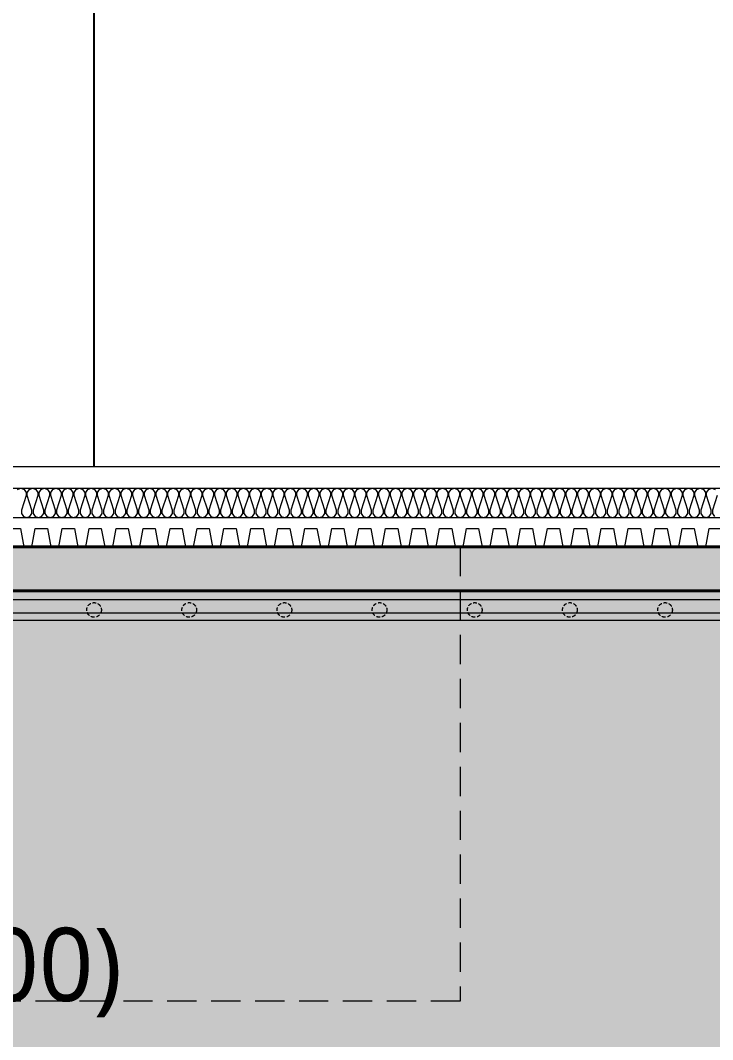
# Model space of a CAD drawing. Header units: millimetres. Extents: x 0 to 420000, y 0 to 297000.
# Drawn here: x 255009 to 259738, y 154587 to 161544 of the extents above; entities that cross this region are included whole.
import ezdxf
from ezdxf.enums import TextEntityAlignment as Align

# ---------------------------------------------------------------- set-up
doc = ezdxf.new("R2010")
doc.units = ezdxf.units.MM
doc.linetypes.add('CEN', pattern=[62, 60, -1, 0, -1])
doc.linetypes.add('HIDDEN', pattern=[0.375, 0.25, -0.125])
for name, color, linetype, lineweight in [('A-AXIS-LINE', 1, 'CEN', 15), ('A-CONC-LIN1', 2, 'Continuous', 40), ('A-ELEV-LIN2', 7, 'Continuous', 25), ('A-SECT-LIN3', 255, 'Continuous', 18), ('A-XXXX-DRBD', 9, 'Continuous', 20), ('A-XXXX-FIN2', 6, 'Continuous', 20), ('A-XXXX-HATC', 8, 'Continuous', 18), ('A-XXXX-HID', 8, 'HIDDEN', 18), ('A-XXXX-INSL2', 8, 'Continuous', 18)]:
    doc.layers.add(name, color=color, linetype=linetype, lineweight=lineweight)
doc.layers.add('A-CONC-SOLD', color=253, linetype='CEN')
doc.layers.add('A-XXXX-SOLD', color=252, linetype='Continuous')
doc.layers.add('A-XXXX-NPLT', color=144, linetype='Continuous', lineweight=15, plot=False)
doc.styles.add('맑은고딕', font='')
doc.styles.get('맑은고딕').set_extended_font_data('Malgun Gothic')
pattern_1 = [(0, (40, -50), (200, 200), [60, -140]), (0, (160, -30), (200, 200), [50, -150]), (0, (150, -20), (200, 200), [40, -160]), (0, (90, 30), (200, 200), [30, -30, 40, -100]), (0, (90, 40), (200, 200), [40, -10, 50, -100]), (0, (0, 80), (200, 200), [50, -150]), (0, (190, 90), (200, 200), [50, -150]), (90, (0, -10), (-200, 200), [30, -170]), (90, (30, 140), (-200, 200), [20, -180]), (90, (40, -50), (-200, 200), [30, -170]), (90, (60, 130), (-200, 200), [10, -190]), (90, (70, 50), (-200, 200), [30, -170]), (90, (90, -20), (-200, 200), [50, -150]), (90, (110, 120), (-200, 200), [30, -170]), (90, (130, 40), (-200, 200), [40, -160]), (90, (140, 40), (-200, 200), [40, -160]), (90, (160, -50), (-200, 200), [20, -180]), (90, (190, -20), (-200, 200), [50, -150]), (45, (20, -30), (0, 200), [84.8528, -197.98991]), (45, (40, -20), (0, 200), [42.4264, -240.41631]), (45, (130, 90), (0, 200), [56.56854, -226.27417]), (45, (130, 100), (0, 200), [42.4264, -240.41631]), (135, (60, 80), (-200, 2e-14), [14.1422, -268.70051]), (135, (20, -30), (-200, 2e-14), [28.2842, -254.55851]), (135, (80, 30), (-200, 2e-14), [28.2842, -254.55851]), (135, (130, 80), (-200, 2e-14), [28.2842, -254.55851]), (135, (190, 120), (-200, 2e-14), [42.4264, -240.41631]), (135, (190, 110), (-200, 2e-14), [28.2842, -254.55851]), (135, (180, 130), (-200, 2e-14), [28.2842, -254.55851]), (135, (120, -50), (-200, 2e-14), [42.4264, -240.41631]), (26.56505, (180, 70), (200, 8e-08), [22.36, -424.8536]), (26.56505, (130, 20), (200, 8e-08), [22.36, -424.8536]), (26.56505, (60, 80), (200, 8e-08), [44.72, -402.4936]), (26.56505, (70, 130), (200, 8e-08), [44.72, -402.4936]), (26.56505, (70, 80), (200, 8e-08), [44.72, -402.4936]), (26.56505, (190, 120), (200, 8e-08), [44.72, -402.4936]), (26.56505, (0, 20), (200, 8e-08), [67.082, -380.1316]), (26.56505, (0, 30), (200, 8e-08), [67.082, -380.1316]), (26.56505, (0, 110), (200, 8e-08), [67.082, -380.1316]), (63.43495, (100, 100), (1e-08, 200), [22.36, -424.8536]), (63.43495, (190, 90), (1e-08, 200), [22.36, -268.333595, 44.72, -111.8]), (63.43495, (170, 70), (1e-08, 200), [44.72, -402.4936]), (63.43495, (50, 90), (1e-08, 200), [44.72, -402.4936]), (63.43495, (40, 90), (1e-08, 200), [44.72, -402.4936]), (63.43495, (110, 110), (1e-08, 200), [67.082, -380.1316]), (116.56505, (60, 60), (-8e-08, 200), [22.36, -424.8536]), (116.56505, (190, 40), (-8e-08, 200), [22.36, -424.8536]), (116.56505, (150, -20), (-8e-08, 200), [44.72, -402.4936]), (116.56505, (140, -10), (-8e-08, 200), [44.72, -402.4936]), (116.56505, (160, 130), (-8e-08, 200), [44.72, -402.4936]), (116.56505, (0, 30), (-8e-08, 200), [44.72, -402.4936]), (116.56505, (100, -50), (-8e-08, 200), [67.082, -380.1316]), (153.43495, (170, 70), (-200, 1e-08), [44.72, -402.4936]), (153.43495, (180, 60), (-200, 1e-08), [44.72, -402.4936]), (153.43495, (30, -40), (-200, 1e-08), [22.36, -424.8536]), (153.43495, (90, 40), (-200, 1e-08), [22.36, -424.8536]), (153.43495, (130, 100), (-200, 1e-08), [22.36, -424.8536])]

# ---------------------------------------------------------------- blocks, each defined once
blk = doc.blocks.new('axis(220316)')
at = {"layer": 'A-AXIS-LINE', "ltscale": 1000}
for p, q in [((4631788.1, -441118.7), (4955413.1, -441118.7)), ((4631788.1, -442118.7), (4955413.1, -442118.7))]:
    blk.add_line(p, q, dxfattribs=at)
blk = doc.blocks.new('횡지하층')
at = {"layer": 'A-CONC-SOLD'}
h = blk.add_hatch(color=256, dxfattribs=at)
h.dxf.hatch_style = 1
h.paths.add_polyline_path([(4890650.6, -238161.1), (4890250.6, -238161.1), (4890250.6, -237111.1), (4890100.6, -237111.1), (4890100.6, -237361.1), (4889650.6, -237361.1), (4889650.6, -238361.1), (4889600.6, -238361.1), (4889600.6, -239061.1), (4889950.6, -239061.1), (4889950.6, -247661.1), (4889200.6, -247661.1), (4889200.6, -247111.1), (4889000.6, -247111.1), (4889000.6, -247661.1), (4758200.6, -247661.1), (4758200.6, -247111.1), (4758000.6, -247111.1), (4758000.6, -247661.1), (4757250.6, -247661.1), (4757250.6, -239061.1), (4757600.6, -239061.1), (4757600.6, -238361.1), (4757550.6, -238361.1), (4757550.6, -237361.1), (4757100.6, -237361.1), (4757100.6, -237111.1), (4756950.6, -237111.1), (4756950.6, -238161.1), (4756550.6, -238161.1), (4756550.6, -247961.1), (4890650.6, -247961.1)])
at = {"layer": 'A-CONC-LIN1'}
blk.add_lwpolyline([(4758200.6, -247661.1), (4889000.6, -247661.1), (4889000.6, -247111.1), (4889200.6, -247111.1), (4889200.6, -247661.1), (4889950.6, -247661.1), (4889950.6, -239061.1), (4889600.6, -239061.1), (4889600.6, -238361.1), (4889650.6, -238361.1), (4889650.6, -237361.1), (4890100.6, -237361.1), (4890100.6, -237111.1), (4890250.6, -237111.1), (4890250.6, -238161.1), (4890650.6, -238161.1), (4890650.6, -247961.1), (4756550.6, -247961.1)], dxfattribs=at)
at = {"layer": 'A-ELEV-LIN2'}
blk.add_line((4857100.6, -247111.1), (4857100.6, -238861.1), dxfattribs=at)
at = {"layer": 'A-XXXX-DRBD'}
blk.add_lwpolyline([(4856515.1, -247536.1), (4856597.9, -247536.1), (4856621.2, -247661.1), (4856675.8, -247661.1), (4856699.1, -247536.1), (4856782, -247536.1), (4856805.3, -247661.1), (4856859.9, -247661.1), (4856883.2, -247536.1), (4856966.1, -247536.1), (4856989.4, -247661.1), (4857044, -247661.1), (4857067.3, -247536.1), (4857150.1, -247536.1), (4857173.5, -247661.1), (4857228.1, -247661.1), (4857251.4, -247536.1), (4857334.2, -247536.1), (4857357.6, -247661.1), (4857412.2, -247661.1), (4857435.5, -247536.1), (4857518.3, -247536.1), (4857541.6, -247661.1), (4857596.3, -247661.1), (4857619.6, -247536.1), (4857702.4, -247536.1), (4857725.7, -247661.1), (4857780.4, -247661.1), (4857803.7, -247536.1), (4857886.5, -247536.1), (4857909.8, -247661.1), (4857964.5, -247661.1), (4857987.8, -247536.1), (4858070.6, -247536.1), (4858093.9, -247661.1), (4858148.5, -247661.1), (4858171.9, -247536.1), (4858254.7, -247536.1), (4858278, -247661.1), (4858332.6, -247661.1), (4858355.9, -247536.1), (4858438.8, -247536.1), (4858462.1, -247661.1), (4858516.7, -247661.1), (4858540, -247536.1), (4858622.9, -247536.1), (4858646.2, -247661.1), (4858700.8, -247661.1), (4858724.1, -247536.1), (4858807, -247536.1), (4858830.3, -247661.1), (4858884.9, -247661.1), (4858908.2, -247536.1), (4858991, -247536.1), (4859014.4, -247661.1), (4859069, -247661.1), (4859092.3, -247536.1), (4859175.1, -247536.1), (4859198.4, -247661.1), (4859253.1, -247661.1), (4859276.4, -247536.1), (4859359.2, -247536.1), (4859382.5, -247661.1), (4859437.2, -247661.1), (4859460.5, -247536.1), (4859543.3, -247536.1), (4859566.6, -247661.1), (4859621.3, -247661.1), (4859644.6, -247536.1), (4859727.4, -247536.1), (4859750.7, -247661.1), (4859805.4, -247661.1), (4859828.7, -247536.1), (4859911.5, -247536.1), (4859934.8, -247661.1), (4859989.4, -247661.1), (4860012.8, -247536.1), (4860095.6, -247536.1), (4860118.9, -247661.1), (4860173.5, -247661.1), (4860196.8, -247536.1), (4860279.7, -247536.1), (4860303, -247661.1), (4860357.6, -247661.1), (4860380.9, -247536.1), (4860463.8, -247536.1), (4860487.1, -247661.1), (4860541.7, -247661.1), (4860565, -247536.1), (4860647.8, -247536.1), (4860671.2, -247661.1), (4860725.8, -247661.1), (4860749.1, -247536.1), (4860831.9, -247536.1), (4860855.2, -247661.1), (4860909.9, -247661.1), (4860933.2, -247536.1), (4861016, -247536.1), (4861039.3, -247661.1), (4861094, -247661.1), (4861117.3, -247536.1), (4861200.1, -247536.1), (4861223.4, -247661.1), (4861278.1, -247661.1), (4861301.4, -247536.1), (4861384.2, -247536.1)], dxfattribs=at)
at = {"layer": 'A-XXXX-FIN2'}
blk.add_line((4758350.6, -247111.1), (4888850.6, -247111.1), dxfattribs=at)
at = {"layer": 'A-XXXX-INSL2'}
for p, q in [((4758200.6, -247261.1), (4889000.6, -247261.1)), ((4758200.6, -247461.1), (4889000.6, -247461.1))]:
    blk.add_line(p, q, dxfattribs=at)
for points in [[(4856578.6, -247269.1), (4856600.6, -247261.1), (4856622.6, -247269.1), (4856636.6, -247289.1), (4856636.6, -247311.1), (4856604.6, -247411.1), (4856604.6, -247433.1), (4856618.6, -247453.1), (4856640.6, -247461.1), (4856662.6, -247453.1), (4856676.6, -247433.1), (4856676.6, -247411.1), (4856644.6, -247311.1), (4856644.6, -247289.1), (4856658.6, -247269.1), (4856680.6, -247261.1), (4856702.6, -247269.1), (4856716.6, -247289.1), (4856716.6, -247311.1), (4856684.6, -247411.1), (4856684.6, -247433.1), (4856698.6, -247453.1), (4856720.6, -247461.1), (4856742.6, -247453.1), (4856756.6, -247433.1), (4856756.6, -247411.1), (4856724.6, -247311.1), (4856724.6, -247289.1), (4856738.6, -247269.1), (4856760.6, -247261.1), (4856782.6, -247269.1), (4856796.6, -247289.1), (4856796.6, -247311.1), (4856764.6, -247411.1), (4856764.6, -247433.1), (4856778.6, -247453.1), (4856800.6, -247461.1), (4856822.6, -247453.1), (4856836.6, -247433.1), (4856836.6, -247411.1), (4856804.6, -247311.1), (4856804.6, -247289.1), (4856818.6, -247269.1), (4856840.6, -247261.1), (4856862.6, -247269.1), (4856876.6, -247289.1), (4856876.6, -247311.1), (4856844.6, -247411.1), (4856844.6, -247433.1), (4856858.6, -247453.1), (4856880.6, -247461.1), (4856902.6, -247453.1), (4856916.6, -247433.1), (4856916.6, -247411.1), (4856884.6, -247311.1), (4856884.6, -247289.1), (4856898.6, -247269.1), (4856920.6, -247261.1), (4856942.6, -247269.1), (4856956.6, -247289.1), (4856956.6, -247311.1), (4856924.6, -247411.1), (4856924.6, -247433.1), (4856938.6, -247453.1), (4856960.6, -247461.1), (4856982.6, -247453.1), (4856996.6, -247433.1), (4856996.6, -247411.1), (4856964.6, -247311.1), (4856964.6, -247289.1), (4856978.6, -247269.1), (4857000.6, -247261.1), (4857022.6, -247269.1), (4857036.6, -247289.1), (4857036.6, -247311.1), (4857004.6, -247411.1), (4857004.6, -247433.1), (4857018.6, -247453.1), (4857040.6, -247461.1), (4857062.6, -247453.1), (4857076.6, -247433.1), (4857076.6, -247411.1), (4857044.6, -247311.1), (4857044.6, -247289.1), (4857058.6, -247269.1), (4857080.6, -247261.1), (4857102.6, -247269.1), (4857116.6, -247289.1), (4857116.6, -247311.1), (4857084.6, -247411.1), (4857084.6, -247433.1), (4857098.6, -247453.1), (4857120.6, -247461.1), (4857142.6, -247453.1), (4857156.6, -247433.1), (4857156.6, -247411.1), (4857124.6, -247311.1), (4857124.6, -247289.1), (4857138.6, -247269.1), (4857160.6, -247261.1), (4857182.6, -247269.1), (4857196.6, -247289.1), (4857196.6, -247311.1), (4857164.6, -247411.1), (4857164.6, -247433.1), (4857178.6, -247453.1), (4857200.6, -247461.1), (4857222.6, -247453.1), (4857236.6, -247433.1), (4857236.6, -247411.1), (4857204.6, -247311.1), (4857204.6, -247289.1), (4857218.6, -247269.1), (4857240.6, -247261.1), (4857262.6, -247269.1), (4857276.6, -247289.1), (4857276.6, -247311.1), (4857244.6, -247411.1), (4857244.6, -247433.1), (4857258.6, -247453.1), (4857280.6, -247461.1), (4857302.6, -247453.1), (4857316.6, -247433.1), (4857316.6, -247411.1), (4857284.6, -247311.1), (4857284.6, -247289.1), (4857298.6, -247269.1), (4857320.6, -247261.1), (4857342.6, -247269.1), (4857356.6, -247289.1), (4857356.6, -247311.1), (4857324.6, -247411.1), (4857324.6, -247433.1), (4857338.6, -247453.1), (4857360.6, -247461.1), (4857382.6, -247453.1), (4857396.6, -247433.1), (4857396.6, -247411.1), (4857364.6, -247311.1), (4857364.6, -247289.1), (4857378.6, -247269.1), (4857400.6, -247261.1), (4857422.6, -247269.1), (4857436.6, -247289.1), (4857436.6, -247311.1), (4857404.6, -247411.1), (4857404.6, -247433.1), (4857418.6, -247453.1), (4857440.6, -247461.1), (4857462.6, -247453.1), (4857476.6, -247433.1), (4857476.6, -247411.1), (4857444.6, -247311.1), (4857444.6, -247289.1), (4857458.6, -247269.1), (4857480.6, -247261.1), (4857502.6, -247269.1), (4857516.6, -247289.1), (4857516.6, -247311.1), (4857484.6, -247411.1), (4857484.6, -247433.1), (4857498.6, -247453.1), (4857520.6, -247461.1), (4857542.6, -247453.1), (4857556.6, -247433.1), (4857556.6, -247411.1), (4857524.6, -247311.1), (4857524.6, -247289.1), (4857538.6, -247269.1), (4857560.6, -247261.1), (4857582.6, -247269.1), (4857596.6, -247289.1), (4857596.6, -247311.1), (4857564.6, -247411.1), (4857564.6, -247433.1), (4857578.6, -247453.1), (4857600.6, -247461.1), (4857622.6, -247453.1), (4857636.6, -247433.1), (4857636.6, -247411.1), (4857604.6, -247311.1), (4857604.6, -247289.1), (4857618.6, -247269.1), (4857640.6, -247261.1), (4857662.6, -247269.1), (4857676.6, -247289.1), (4857676.6, -247311.1), (4857644.6, -247411.1), (4857644.6, -247433.1), (4857658.6, -247453.1), (4857680.6, -247461.1), (4857702.6, -247453.1), (4857716.6, -247433.1), (4857716.6, -247411.1), (4857684.6, -247311.1), (4857684.6, -247289.1), (4857698.6, -247269.1), (4857720.6, -247261.1), (4857742.6, -247269.1), (4857756.6, -247289.1), (4857756.6, -247311.1), (4857724.6, -247411.1), (4857724.6, -247433.1), (4857738.6, -247453.1), (4857760.6, -247461.1), (4857782.6, -247453.1), (4857796.6, -247433.1), (4857796.6, -247411.1), (4857764.6, -247311.1), (4857764.6, -247289.1), (4857778.6, -247269.1), (4857800.6, -247261.1), (4857822.6, -247269.1), (4857836.6, -247289.1), (4857836.6, -247311.1), (4857804.6, -247411.1), (4857804.6, -247433.1), (4857818.6, -247453.1), (4857840.6, -247461.1), (4857862.6, -247453.1), (4857876.6, -247433.1), (4857876.6, -247411.1), (4857844.6, -247311.1), (4857844.6, -247289.1), (4857858.6, -247269.1), (4857880.6, -247261.1), (4857902.6, -247269.1), (4857916.6, -247289.1), (4857916.6, -247311.1), (4857884.6, -247411.1), (4857884.6, -247433.1), (4857898.6, -247453.1), (4857920.6, -247461.1), (4857942.6, -247453.1), (4857956.6, -247433.1), (4857956.6, -247411.1), (4857924.6, -247311.1), (4857924.6, -247289.1), (4857938.6, -247269.1), (4857960.6, -247261.1), (4857982.6, -247269.1), (4857996.6, -247289.1), (4857996.6, -247311.1), (4857964.6, -247411.1), (4857964.6, -247433.1), (4857978.6, -247453.1), (4858000.6, -247461.1), (4858022.6, -247453.1), (4858036.6, -247433.1), (4858036.6, -247411.1), (4858004.6, -247311.1), (4858004.6, -247289.1), (4858018.6, -247269.1), (4858040.6, -247261.1), (4858062.6, -247269.1), (4858076.6, -247289.1), (4858076.6, -247311.1), (4858044.6, -247411.1), (4858044.6, -247433.1), (4858058.6, -247453.1), (4858080.6, -247461.1), (4858102.6, -247453.1), (4858116.6, -247433.1), (4858116.6, -247411.1), (4858084.6, -247311.1), (4858084.6, -247289.1), (4858098.6, -247269.1), (4858120.6, -247261.1), (4858142.6, -247269.1), (4858156.6, -247289.1), (4858156.6, -247311.1), (4858124.6, -247411.1), (4858124.6, -247433.1), (4858138.6, -247453.1), (4858160.6, -247461.1), (4858182.6, -247453.1), (4858196.6, -247433.1), (4858196.6, -247411.1), (4858164.6, -247311.1), (4858164.6, -247289.1), (4858178.6, -247269.1), (4858200.6, -247261.1), (4858222.6, -247269.1), (4858236.6, -247289.1), (4858236.6, -247311.1), (4858204.6, -247411.1), (4858204.6, -247433.1), (4858218.6, -247453.1), (4858240.6, -247461.1), (4858262.6, -247453.1), (4858276.6, -247433.1), (4858276.6, -247411.1), (4858244.6, -247311.1), (4858244.6, -247289.1), (4858258.6, -247269.1), (4858280.6, -247261.1), (4858302.6, -247269.1), (4858316.6, -247289.1), (4858316.6, -247311.1), (4858284.6, -247411.1), (4858284.6, -247433.1), (4858298.6, -247453.1), (4858320.6, -247461.1), (4858342.6, -247453.1), (4858356.6, -247433.1), (4858356.6, -247411.1), (4858324.6, -247311.1), (4858324.6, -247289.1), (4858338.6, -247269.1), (4858360.6, -247261.1), (4858382.6, -247269.1), (4858396.6, -247289.1), (4858396.6, -247311.1), (4858364.6, -247411.1), (4858364.6, -247433.1), (4858378.6, -247453.1), (4858400.6, -247461.1), (4858422.6, -247453.1), (4858436.6, -247433.1), (4858436.6, -247411.1), (4858404.6, -247311.1), (4858404.6, -247289.1), (4858418.6, -247269.1), (4858440.6, -247261.1), (4858462.6, -247269.1), (4858476.6, -247289.1), (4858476.6, -247311.1), (4858444.6, -247411.1), (4858444.6, -247433.1), (4858458.6, -247453.1), (4858480.6, -247461.1), (4858502.6, -247453.1), (4858516.6, -247433.1), (4858516.6, -247411.1), (4858484.6, -247311.1), (4858484.6, -247289.1), (4858498.6, -247269.1), (4858520.6, -247261.1), (4858542.6, -247269.1), (4858556.6, -247289.1), (4858556.6, -247311.1), (4858524.6, -247411.1), (4858524.6, -247433.1), (4858538.6, -247453.1), (4858560.6, -247461.1), (4858582.6, -247453.1), (4858596.6, -247433.1), (4858596.6, -247411.1), (4858564.6, -247311.1), (4858564.6, -247289.1), (4858578.6, -247269.1), (4858600.6, -247261.1), (4858622.6, -247269.1), (4858636.6, -247289.1), (4858636.6, -247311.1), (4858604.6, -247411.1), (4858604.6, -247433.1), (4858618.6, -247453.1), (4858640.6, -247461.1), (4858662.6, -247453.1), (4858676.6, -247433.1), (4858676.6, -247411.1), (4858644.6, -247311.1), (4858644.6, -247289.1), (4858658.6, -247269.1), (4858680.6, -247261.1), (4858702.6, -247269.1), (4858716.6, -247289.1), (4858716.6, -247311.1), (4858684.6, -247411.1), (4858684.6, -247433.1), (4858698.6, -247453.1), (4858720.6, -247461.1), (4858742.6, -247453.1), (4858756.6, -247433.1), (4858756.6, -247411.1), (4858724.6, -247311.1), (4858724.6, -247289.1), (4858738.6, -247269.1), (4858760.6, -247261.1), (4858782.6, -247269.1), (4858796.6, -247289.1), (4858796.6, -247311.1), (4858764.6, -247411.1), (4858764.6, -247433.1), (4858778.6, -247453.1), (4858800.6, -247461.1), (4858822.6, -247453.1), (4858836.6, -247433.1), (4858836.6, -247411.1), (4858804.6, -247311.1), (4858804.6, -247289.1), (4858818.6, -247269.1), (4858840.6, -247261.1), (4858862.6, -247269.1), (4858876.6, -247289.1), (4858876.6, -247311.1), (4858844.6, -247411.1), (4858844.6, -247433.1), (4858858.6, -247453.1), (4858880.6, -247461.1), (4858902.6, -247453.1), (4858916.6, -247433.1), (4858916.6, -247411.1), (4858884.6, -247311.1), (4858884.6, -247289.1), (4858898.6, -247269.1), (4858920.6, -247261.1), (4858942.6, -247269.1), (4858956.6, -247289.1), (4858956.6, -247311.1), (4858924.6, -247411.1), (4858924.6, -247433.1), (4858938.6, -247453.1), (4858960.6, -247461.1), (4858982.6, -247453.1), (4858996.6, -247433.1), (4858996.6, -247411.1), (4858964.6, -247311.1), (4858964.6, -247289.1), (4858978.6, -247269.1), (4859000.6, -247261.1), (4859022.6, -247269.1), (4859036.6, -247289.1), (4859036.6, -247311.1), (4859004.6, -247411.1), (4859004.6, -247433.1), (4859018.6, -247453.1), (4859040.6, -247461.1), (4859062.6, -247453.1), (4859076.6, -247433.1), (4859076.6, -247411.1), (4859044.6, -247311.1), (4859044.6, -247289.1), (4859058.6, -247269.1), (4859080.6, -247261.1), (4859102.6, -247269.1), (4859116.6, -247289.1), (4859116.6, -247311.1), (4859084.6, -247411.1), (4859084.6, -247433.1), (4859098.6, -247453.1), (4859120.6, -247461.1), (4859142.6, -247453.1), (4859156.6, -247433.1), (4859156.6, -247411.1), (4859124.6, -247311.1), (4859124.6, -247289.1), (4859138.6, -247269.1), (4859160.6, -247261.1), (4859182.6, -247269.1), (4859196.6, -247289.1), (4859196.6, -247311.1), (4859164.6, -247411.1), (4859164.6, -247433.1), (4859178.6, -247453.1), (4859200.6, -247461.1), (4859222.6, -247453.1), (4859236.6, -247433.1), (4859236.6, -247411.1), (4859204.6, -247311.1), (4859204.6, -247289.1), (4859218.6, -247269.1), (4859240.6, -247261.1), (4859262.6, -247269.1), (4859276.6, -247289.1), (4859276.6, -247311.1), (4859244.6, -247411.1), (4859244.6, -247433.1), (4859258.6, -247453.1), (4859280.6, -247461.1), (4859302.6, -247453.1), (4859316.6, -247433.1), (4859316.6, -247411.1), (4859284.6, -247311.1), (4859284.6, -247289.1), (4859298.6, -247269.1), (4859320.6, -247261.1), (4859342.6, -247269.1), (4859356.6, -247289.1), (4859356.6, -247311.1), (4859324.6, -247411.1), (4859324.6, -247433.1), (4859338.6, -247453.1), (4859360.6, -247461.1), (4859382.6, -247453.1), (4859396.6, -247433.1), (4859396.6, -247411.1), (4859364.6, -247311.1), (4859364.6, -247289.1), (4859378.6, -247269.1), (4859400.6, -247261.1), (4859422.6, -247269.1), (4859436.6, -247289.1), (4859436.6, -247311.1), (4859404.6, -247411.1), (4859404.6, -247433.1), (4859418.6, -247453.1), (4859440.6, -247461.1), (4859462.6, -247453.1), (4859476.6, -247433.1), (4859476.6, -247411.1), (4859444.6, -247311.1), (4859444.6, -247289.1), (4859458.6, -247269.1), (4859480.6, -247261.1), (4859502.6, -247269.1), (4859516.6, -247289.1), (4859516.6, -247311.1), (4859484.6, -247411.1), (4859484.6, -247433.1), (4859498.6, -247453.1), (4859520.6, -247461.1), (4859542.6, -247453.1), (4859556.6, -247433.1), (4859556.6, -247411.1), (4859524.6, -247311.1), (4859524.6, -247289.1), (4859538.6, -247269.1), (4859560.6, -247261.1), (4859582.6, -247269.1), (4859596.6, -247289.1), (4859596.6, -247311.1), (4859564.6, -247411.1), (4859564.6, -247433.1), (4859578.6, -247453.1), (4859600.6, -247461.1), (4859622.6, -247453.1), (4859636.6, -247433.1), (4859636.6, -247411.1), (4859604.6, -247311.1), (4859604.6, -247289.1), (4859618.6, -247269.1), (4859640.6, -247261.1), (4859662.6, -247269.1), (4859676.6, -247289.1), (4859676.6, -247311.1), (4859644.6, -247411.1), (4859644.6, -247433.1), (4859658.6, -247453.1), (4859680.6, -247461.1), (4859702.6, -247453.1), (4859716.6, -247433.1), (4859716.6, -247411.1), (4859684.6, -247311.1), (4859684.6, -247289.1), (4859698.6, -247269.1), (4859720.6, -247261.1), (4859742.6, -247269.1), (4859756.6, -247289.1), (4859756.6, -247311.1), (4859724.6, -247411.1), (4859724.6, -247433.1), (4859738.6, -247453.1), (4859760.6, -247461.1), (4859782.6, -247453.1), (4859796.6, -247433.1), (4859796.6, -247411.1), (4859764.6, -247311.1), (4859764.6, -247289.1), (4859778.6, -247269.1), (4859800.6, -247261.1), (4859822.6, -247269.1), (4859836.6, -247289.1), (4859836.6, -247311.1), (4859804.6, -247411.1), (4859804.6, -247433.1), (4859818.6, -247453.1), (4859840.6, -247461.1), (4859862.6, -247453.1), (4859876.6, -247433.1), (4859876.6, -247411.1), (4859844.6, -247311.1), (4859844.6, -247289.1), (4859858.6, -247269.1), (4859880.6, -247261.1), (4859902.6, -247269.1), (4859916.6, -247289.1), (4859916.6, -247311.1), (4859884.6, -247411.1), (4859884.6, -247433.1), (4859898.6, -247453.1), (4859920.6, -247461.1), (4859942.6, -247453.1), (4859956.6, -247433.1), (4859956.6, -247411.1), (4859924.6, -247311.1), (4859924.6, -247289.1), (4859938.6, -247269.1), (4859960.6, -247261.1), (4859982.6, -247269.1), (4859996.6, -247289.1), (4859996.6, -247311.1), (4859964.6, -247411.1), (4859964.6, -247433.1), (4859978.6, -247453.1), (4860000.6, -247461.1), (4860022.6, -247453.1), (4860036.6, -247433.1), (4860036.6, -247411.1), (4860004.6, -247311.1), (4860004.6, -247289.1), (4860018.6, -247269.1), (4860040.6, -247261.1), (4860062.6, -247269.1), (4860076.6, -247289.1), (4860076.6, -247311.1), (4860044.6, -247411.1), (4860044.6, -247433.1), (4860058.6, -247453.1), (4860080.6, -247461.1), (4860102.6, -247453.1), (4860116.6, -247433.1), (4860116.6, -247411.1), (4860084.6, -247311.1), (4860084.6, -247289.1), (4860098.6, -247269.1), (4860120.6, -247261.1), (4860142.6, -247269.1), (4860156.6, -247289.1), (4860156.6, -247311.1), (4860124.6, -247411.1), (4860124.6, -247433.1), (4860138.6, -247453.1), (4860160.6, -247461.1), (4860182.6, -247453.1), (4860196.6, -247433.1), (4860196.6, -247411.1), (4860164.6, -247311.1), (4860164.6, -247289.1), (4860178.6, -247269.1), (4860200.6, -247261.1), (4860222.6, -247269.1), (4860236.6, -247289.1), (4860236.6, -247311.1), (4860204.6, -247411.1), (4860204.6, -247433.1), (4860218.6, -247453.1), (4860240.6, -247461.1), (4860262.6, -247453.1), (4860276.6, -247433.1), (4860276.6, -247411.1), (4860244.6, -247311.1), (4860244.6, -247289.1), (4860258.6, -247269.1), (4860280.6, -247261.1), (4860302.6, -247269.1), (4860316.6, -247289.1), (4860316.6, -247311.1), (4860284.6, -247411.1), (4860284.6, -247433.1), (4860298.6, -247453.1), (4860320.6, -247461.1), (4860342.6, -247453.1), (4860356.6, -247433.1), (4860356.6, -247411.1), (4860324.6, -247311.1), (4860324.6, -247289.1), (4860338.6, -247269.1), (4860360.6, -247261.1), (4860382.6, -247269.1), (4860396.6, -247289.1), (4860396.6, -247311.1), (4860364.6, -247411.1), (4860364.6, -247433.1), (4860378.6, -247453.1), (4860400.6, -247461.1), (4860422.6, -247453.1), (4860436.6, -247433.1), (4860436.6, -247411.1), (4860404.6, -247311.1), (4860404.6, -247289.1), (4860418.6, -247269.1), (4860440.6, -247261.1), (4860462.6, -247269.1), (4860476.6, -247289.1), (4860476.6, -247311.1), (4860444.6, -247411.1), (4860444.6, -247433.1), (4860458.6, -247453.1), (4860480.6, -247461.1), (4860502.6, -247453.1), (4860516.6, -247433.1), (4860516.6, -247411.1), (4860484.6, -247311.1), (4860484.6, -247289.1), (4860498.6, -247269.1), (4860520.6, -247261.1), (4860542.6, -247269.1), (4860556.6, -247289.1), (4860556.6, -247311.1), (4860524.6, -247411.1), (4860524.6, -247433.1), (4860538.6, -247453.1), (4860560.6, -247461.1), (4860582.6, -247453.1), (4860596.6, -247433.1), (4860596.6, -247411.1), (4860564.6, -247311.1), (4860564.6, -247289.1), (4860578.6, -247269.1), (4860600.6, -247261.1), (4860622.6, -247269.1), (4860636.6, -247289.1), (4860636.6, -247311.1), (4860604.6, -247411.1), (4860604.6, -247433.1), (4860618.6, -247453.1), (4860640.6, -247461.1), (4860662.6, -247453.1), (4860676.6, -247433.1), (4860676.6, -247411.1), (4860644.6, -247311.1), (4860644.6, -247289.1), (4860658.6, -247269.1), (4860680.6, -247261.1), (4860702.6, -247269.1), (4860716.6, -247289.1), (4860716.6, -247311.1), (4860684.6, -247411.1), (4860684.6, -247433.1), (4860698.6, -247453.1), (4860720.6, -247461.1), (4860742.6, -247453.1), (4860756.6, -247433.1), (4860756.6, -247411.1), (4860724.6, -247311.1), (4860724.6, -247289.1), (4860738.6, -247269.1), (4860760.6, -247261.1), (4860782.6, -247269.1), (4860796.6, -247289.1), (4860796.6, -247311.1), (4860764.6, -247411.1), (4860764.6, -247433.1), (4860778.6, -247453.1), (4860800.6, -247461.1), (4860822.6, -247453.1), (4860836.6, -247433.1), (4860836.6, -247411.1), (4860804.6, -247311.1), (4860804.6, -247289.1), (4860818.6, -247269.1), (4860840.6, -247261.1), (4860862.6, -247269.1), (4860876.6, -247289.1), (4860876.6, -247311.1), (4860844.6, -247411.1), (4860844.6, -247433.1), (4860858.6, -247453.1), (4860880.6, -247461.1), (4860902.6, -247453.1), (4860916.6, -247433.1), (4860916.6, -247411.1), (4860884.6, -247311.1), (4860884.6, -247289.1), (4860898.6, -247269.1), (4860920.6, -247261.1), (4860942.6, -247269.1), (4860956.6, -247289.1), (4860956.6, -247311.1), (4860924.6, -247411.1), (4860924.6, -247433.1), (4860938.6, -247453.1), (4860960.6, -247461.1), (4860982.6, -247453.1), (4860996.6, -247433.1), (4860996.6, -247411.1), (4860964.6, -247311.1), (4860964.6, -247289.1), (4860978.6, -247269.1), (4861000.6, -247261.1), (4861022.6, -247269.1), (4861036.6, -247289.1), (4861036.6, -247311.1), (4861004.6, -247411.1), (4861004.6, -247433.1), (4861018.6, -247453.1), (4861040.6, -247461.1), (4861062.6, -247453.1), (4861076.6, -247433.1), (4861076.6, -247411.1), (4861044.6, -247311.1), (4861044.6, -247289.1), (4861058.6, -247269.1), (4861080.6, -247261.1), (4861102.6, -247269.1), (4861116.6, -247289.1), (4861116.6, -247311.1), (4861084.6, -247411.1), (4861084.6, -247433.1), (4861098.6, -247453.1), (4861120.6, -247461.1), (4861142.6, -247453.1), (4861156.6, -247433.1), (4861156.6, -247411.1), (4861124.6, -247311.1), (4861124.6, -247289.1), (4861138.6, -247269.1), (4861160.6, -247261.1), (4861182.6, -247269.1), (4861196.6, -247289.1), (4861196.6, -247311.1), (4861164.6, -247411.1), (4861164.6, -247433.1), (4861178.6, -247453.1), (4861200.6, -247461.1), (4861222.6, -247453.1), (4861236.6, -247433.1), (4861236.6, -247411.1), (4861204.6, -247311.1), (4861204.6, -247289.1), (4861218.6, -247269.1), (4861240.6, -247261.1), (4861262.6, -247269.1), (4861276.6, -247289.1), (4861276.6, -247311.1), (4861244.6, -247411.1), (4861244.6, -247433.1), (4861258.6, -247453.1), (4861280.6, -247461.1), (4861302.6, -247453.1), (4861316.6, -247433.1), (4861316.6, -247411.1), (4861284.6, -247311.1), (4861284.6, -247289.1), (4861298.6, -247269.1), (4861320.6, -247261.1), (4861342.6, -247269.1)], [(4861356.6, -247311.1), (4861324.6, -247411.1), (4861324.6, -247433.1), (4861338.6, -247453.1)]]:
    blk.add_lwpolyline(points, dxfattribs=at)
blk = doc.blocks.new('PF1')
at = {"layer": 'A-XXXX-HID', "color": 0, "ltscale": 800}
blk.add_lwpolyline([(3000, 0), (3000, -3100), (-3000, -3100), (-3000, 0), (3000, 0)], dxfattribs=at)
at = {"layer": 'A-XXXX-NPLT', "style": '맑은고딕'}
blk.add_text('PF1(H:3100)', height=500, dxfattribs=at).set_placement((-1130.1, -2901.3), align=Align.MIDDLE)

msp = doc.modelspace()

# ---------------------------------------------------------------- hatches: boundary and pattern name
at = {"layer": 'A-XXXX-HATC'}
h = msp.add_hatch(dxfattribs=at)
h.set_pattern_fill('DOTS', color=256, scale=10)
h.set_pattern_definition([(0, (0, -50), (7.9375, 15.875), [0, -15.875])])
h.paths.add_polyline_path([(154962.5, 157650), (289062.5, 157650), (289062.5, 157590), (154962.5, 157590)])
h = msp.add_hatch(dxfattribs=at)
h.set_pattern_fill('돌01', color=256, scale=200)
h.set_pattern_definition(pattern_1)
h.paths.add_polyline_path([(289062.5, 157590), (154962.5, 157590), (154962.5, 157450), (289062.5, 157450)])
h = msp.add_hatch(dxfattribs=at)
h.set_pattern_fill('돌01', color=256, scale=200)
h.set_pattern_definition(pattern_1)
h.paths.add_polyline_path([(289062.5, 157590), (154962.5, 157590), (154962.5, 157450), (289062.5, 157450)])
at = {"layer": 'A-XXXX-HID'}
h = msp.add_hatch(dxfattribs=at)
h.set_pattern_fill('KHAT49', color=256, scale=10)
h.set_pattern_definition([(0, (7, 5.5), (10, 10), [0.5, -0.5, 1, -8]), (0, (3, 6), (10, 10), [2.5, -7.5]), (0, (2.5, 6.5), (10, 10), [2.5, -7.5]), (0, (7, 9), (10, 10), [0.5, -9.5]), (0, (2, 10), (10, 10), [1.5, -8.5]), (0, (2, 10.5), (10, 10), [1.5, -8.5]), (0, (8, 11), (10, 10), [3, -7]), (0, (7.5, 11.5), (10, 10), [3, -7]), (0, (5, 12.5), (10, 10), [1, -9]), (0, (5.5, 13), (10, 10), [0.5, -9.5]), (0, (1, 14), (10, 10), [0.5, -0.5, 0.5, -8.5]), (90, (1, 12), (-10, 10), [1.5, -8.5]), (90, (1.5, 8.5), (-10, 10), [0.5, -1, 0.5, -1, 2, -5]), (90, (2.5, 14.5), (-10, 10), [0.5, -9.5]), (90, (4, 10), (-10, 10), [0.5, -9.5]), (90, (4.5, 12.5), (-10, 10), [0.5, -9.5]), (90, (5.5, 7), (-10, 10), [1, -9]), (90, (6, 6.5), (-10, 10), [1.5, -8.5]), (90, (6.5, 12.5), (-10, 10), [1, -0.5, 1, -7.5]), (90, (7, 9.5), (-10, 10), [2, -8]), (90, (7.5, 9.5), (-10, 10), [1, -9]), (90, (8.5, 6), (-10, 10), [2, -8]), (90, (9, 6), (-10, 10), [1.5, -8.5]), (45, (5, 6.5), (0, 10), [0.7071067, -13.43502892]), (45, (6.5, 9), (0, 10), [0.7071067, -13.43502892]), (45, (7.5, 10.5), (0, 10), [0.7071067, -13.43502892]), (45, (0.5, 11.5), (0, 10), [0.7071067, -13.43502892]), (45, (1.5, 13.5), (0, 10), [0.7071067, -13.43502892]), (45, (6, 8), (0, 10), [1.41421, -12.72792562]), (45, (7, 14.5), (0, 10), [1.41421, -12.72792562]), (135, (6.5, 5), (-10, 1e-15), [1.41421, -12.72792562]), (135, (7, 5.5), (-10, 1e-15), [1.41421, -12.72792562]), (135, (8.5, 8), (-10, 1e-15), [1.41421, -12.72792562]), (135, (7, 11.5), (-10, 1e-15), [1.41421, -12.72792562]), (135, (7.5, 11.5), (-10, 1e-15), [1.41421, -12.72792562]), (135, (5.5, 8.5), (-10, 1e-15), [2.12132, -12.02081562]), (135, (9, 8), (-10, 1e-15), [2.12132, -12.02081562]), (135, (5.5, 8), (-10, 1e-15), [2.828427, -11.31370862]), (135, (1, 14), (-10, 1e-15), [2.828427, -11.31370862]), (135, (1, 13.5), (-10, 1e-15), [2.828427, -11.31370862]), (135, (1.5, 8), (-10, 1e-15), [0.7071067, -13.43502892]), (135, (1.5, 10.5), (-10, 1e-15), [0.7071067, -13.43502892]), (26.5650512, (7.5, 5.5), (10, 4e-09), [1.1180339, -21.2426458]), (26.5650512, (5.5, 8.5), (10, 4e-09), [1.1180339, -21.2426458]), (26.5650512, (9, 7.5), (10, 4e-09), [2.236068, -20.12461177]), (26.5650512, (9, 8), (10, 4e-09), [2.236068, -20.12461177]), (63.4349488, (6, 13), (5e-10, 10), [1.118, -11.18, 2.236, -7.82667977]), (63.4349488, (1, 9), (5e-10, 10), [1.1180339, -21.2426458]), (63.4349488, (2.5, 5), (5e-10, 10), [1.1180339, -21.2426458]), (63.4349488, (1.5, 9), (5e-10, 10), [1.1180339, -21.2426458]), (63.4349488, (6.5, 13.5), (5e-10, 10), [1.1180339, -21.2426458]), (63.4349488, (6, 13), (5e-10, 10), [1.1180339, -21.2426458]), (63.4349488, (4, 10.5), (5e-10, 10), [2.236068, -20.12461177]), (63.4349488, (3.5, 10.5), (5e-10, 10), [2.236068, -20.12461177]), (116.5650512, (2, 10.5), (-4e-09, 10), [1.1180339, -21.2426458]), (116.5650512, (2.5, 6), (-4e-09, 10), [2.236068, -20.12461177]), (116.5650512, (2.5, 6.5), (-4e-09, 10), [2.236068, -20.12461177]), (153.4349488, (4.5, 13), (-10, 5e-10), [2.236068, -20.12461177]), (153.4349488, (5.5, 13), (-10, 5e-10), [3.35410196, -19.0065778])])
h.paths.add_polyline_path([(154962.5, 157705), (154962.5, 157505), (289062.5, 157505), (289062.5, 157705)])
at = {"layer": 'A-XXXX-SOLD'}
h = msp.add_hatch(color=256, dxfattribs=at)
h.dxf.hatch_style = 1
edge = h.paths.add_edge_path()
edge.add_line((110962.5, 156300), (110962.5, 156300))
edge.add_line((110962.5, 156300), (110962.5, 167200))
edge.add_line((110962.5, 167200), (111512.5, 167200))
edge.add_line((111512.5, 167200), (111512.5, 167300))
edge.add_line((111512.5, 167300), (100372.7, 167300))
edge.add_line((100372.7, 167300), (100372.7, 167078.1))
edge.add_arc((94222.7, 81943.7), 85356.2, 85.868204, 94.131796)
edge.add_line((88072.7, 167078.1), (88072.7, 167300))
edge.add_line((88072.7, 167300), (50205.2, 167300))
edge.add_line((50205.2, 167300), (50205.2, 148500))
edge.add_line((50205.2, 148500), (373825, 148500))
edge.add_line((373825, 148500), (373825, 167100))
edge.add_arc((350657.4, -1174940.9), 1342240.9, 89.0110046, 91.0020244)
edge.add_line((327184.7, 167094.7), (327184.7, 167300))
edge.add_line((327184.7, 167300), (289062.5, 167300))
edge.add_line((289062.5, 167300), (289062.5, 157450))
edge.add_line((289062.5, 157450), (154962.5, 157450))
edge.add_line((154962.5, 157450), (154962.5, 167300))
edge.add_line((154962.5, 167300), (153912.5, 167300))
edge.add_line((153912.5, 167300), (153912.5, 158450))
edge.add_line((153912.5, 158450), (146148.2, 158450))
edge.add_line((146148.2, 158450), (145148.2, 157400))
edge.add_line((145148.2, 157400), (130911, 157400))
edge.add_line((130911, 157400), (129911, 156100))
edge.add_line((129911, 156100), (110962.5, 156100))
edge.add_line((110962.5, 156100), (110962.5, 156300))

# ---------------------------------------------------------------- linework, layer by layer
at = {"layer": 'A-SECT-LIN3'}
msp.add_lwpolyline([(154962.5, 157650), (289062.5, 157650), (289062.5, 157590), (154962.5, 157590)], close=True, dxfattribs=at)
at = {"layer": 'A-XXXX-HATC'}
msp.add_lwpolyline([(289062.5, 157590), (154962.5, 157590), (154962.5, 157450), (289062.5, 157450)], close=True, dxfattribs=at)
at = {"layer": 'A-XXXX-HID', "color": 0, "ltscale": 100}
for centre in [(255512.5, 157520), (256162.5, 157520), (256812.5, 157520), (257462.5, 157520), (258112.5, 157520), (258762.5, 157520), (259412.5, 157520)]:
    msp.add_circle(centre, 50, dxfattribs=at)

# ---------------------------------------------------------------- block references
msp.add_blockref('PF1', (255012.5, 157950))
at = {"layer": 'A-AXIS-LINE'}
msp.add_blockref('axis(220316)', (-4581588.1, 599618.7), dxfattribs=at)
at = {"layer": 'A-CONC-LIN1'}
msp.add_blockref('횡지하층', (-4601588.1, 405611.1), dxfattribs=at)

doc.saveas('drawing.dxf')
